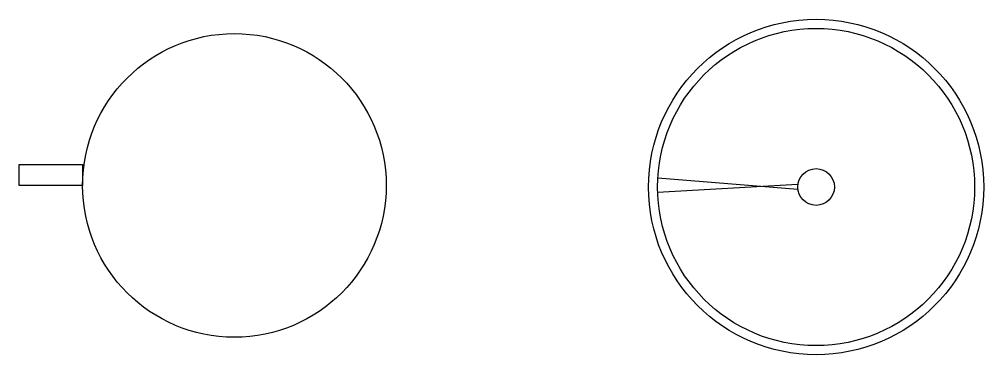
# Model space of a CAD drawing. Header units: millimetres. Extents: x 293 to 611, y 111 to 222.
import ezdxf

# ---------------------------------------------------------------- set-up
doc = ezdxf.new("R2010")
doc.units = ezdxf.units.MM

msp = doc.modelspace()

# ---------------------------------------------------------------- linework, layer by layer
for p, q in [((549.41, 165.46), (503.24, 169.26)), ((549.41, 167.21), (503.19, 164.55))]:
    msp.add_line(p, q)
msp.add_lwpolyline([(313.77, 166.85), (292.89, 166.85), (292.89, 173.78), (313.77, 173.78)], close=True)
for centre, radius in [((555.39, 166.33), 55.22), ((363.77, 166.85), 50), ((555.39, 166.33), 52.23), ((555.39, 166.33), 6.04)]:
    msp.add_circle(centre, radius)

doc.saveas('drawing.dxf')
